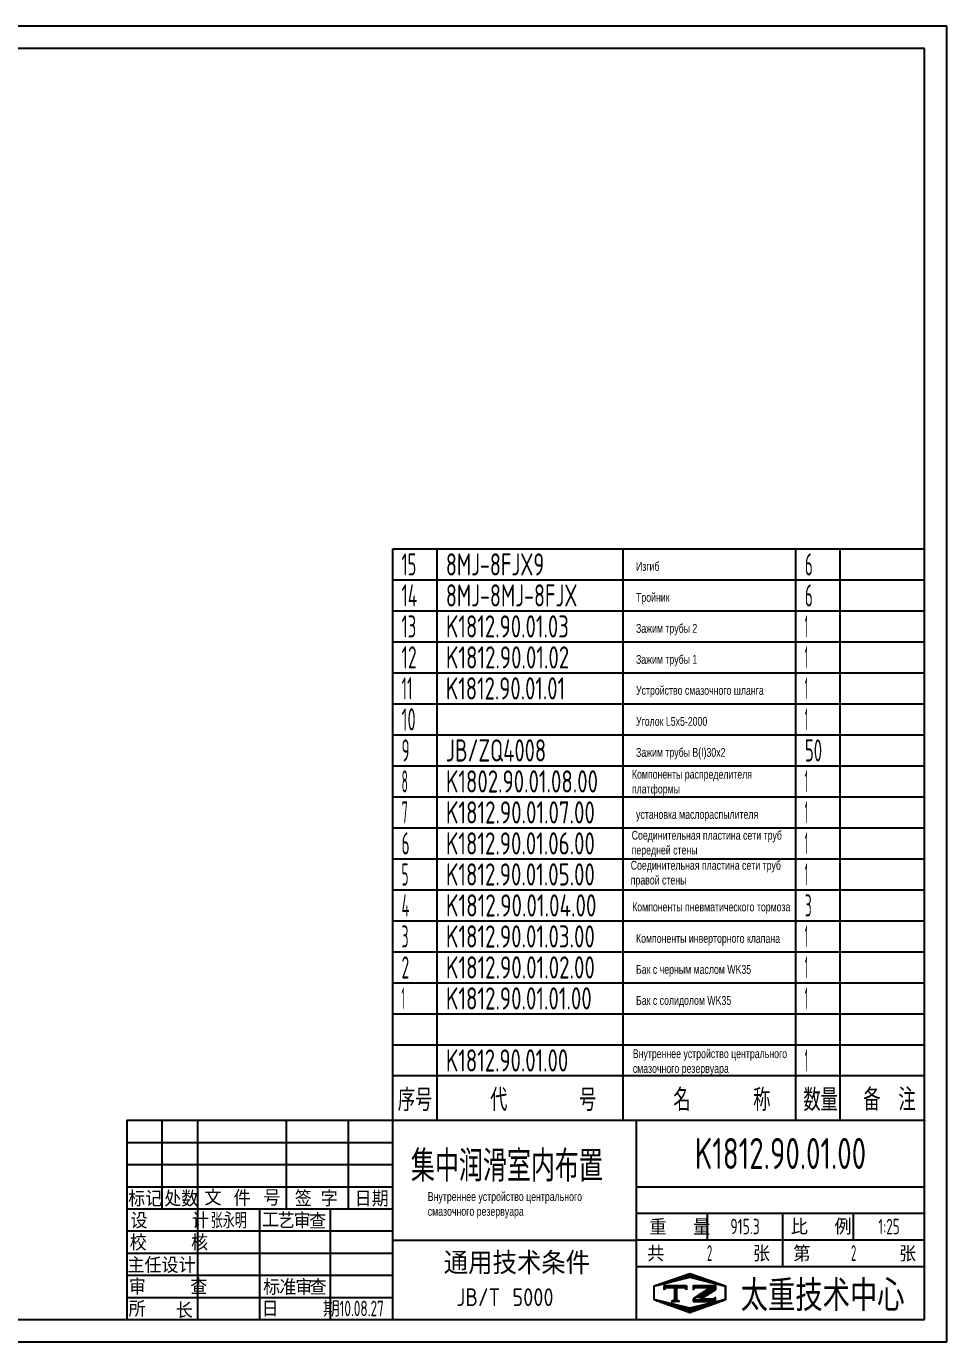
# Model space of a CAD drawing. Header units: millimetres. Extents: x 87 to 10587, y 0 to 7425.
# Drawn here: x 5395 to 10587, y 0 to 7425 of the extents above; entities that cross this region are included whole.
import ezdxf
from ezdxf.enums import TextEntityAlignment as Align

# ---------------------------------------------------------------- set-up
doc = ezdxf.new("R2010")
doc.units = ezdxf.units.MM
doc.header["$LTSCALE"] = 250
for name, color, linetype in [('01', 7, 'Continuous'), ('02', 1, 'Continuous'), ('11', 3, 'Continuous'), ('THICK', 7, 'Continuous')]:
    doc.layers.add(name, color=color, linetype=linetype)
doc.styles.add('HZLIB', font='TXT', dxfattribs={"width": 0.8, "bigfont": 'hztxt.shx'})
doc.styles.get("Standard").update_dxf_attribs({"font": 'isocp', "width": 0.707, "bigfont": 'intecad.shx'})

# ---------------------------------------------------------------- blocks, each defined once
blk = doc.blocks.new('*X112')
at = {"color": 0}
for p, q in [((122.34, 4.5), (123.72, 4.5)), ((122.82, 4.8), (123.24, 4.8))]:
    blk.add_line(p, q, dxfattribs=at)
blk = doc.blocks.new('*X111')
at = {"color": 0}
for p, q in [((120.53, 7.8), (125.53, 7.8)), ((120.53, 7.5), (125.53, 7.5)), ((120.53, 7.2), (120.79, 7.2)), ((125.27, 7.2), (125.53, 7.2))]:
    blk.add_line(p, q, dxfattribs=at)
blk = doc.blocks.new('*X110')
at = {"color": 0}
for p, q in [((121.52, 9), (123.12, 9)), ((122.38, 9.3), (124.32, 9.3)), ((123.24, 9.6), (125.52, 9.6)), ((124.1, 9.9), (128.52, 9.9)), ((124.97, 10.2), (127.67, 10.2)), ((125.83, 10.5), (126.82, 10.5)), ((127.02, 9.6), (129.37, 9.6)), ((128.22, 9.3), (130.22, 9.3)), ((129.42, 9), (131.07, 9)), ((118.22, 7.8), (118.32, 7.8)), ((118.22, 7.5), (118.27, 7.5)), ((118.22, 7.2), (118.27, 7.2)), ((118.22, 6.9), (118.27, 6.9)), ((118.22, 6.6), (118.27, 6.6)), ((118.22, 6.3), (118.27, 6.3)), ((118.22, 6), (118.27, 6)), ((118.94, 8.1), (119.52, 8.1)), ((119.8, 8.4), (120.72, 8.4)), ((120.66, 8.7), (121.92, 8.7)), ((130.62, 8.7), (131.92, 8.7)), ((131.82, 8.4), (132.77, 8.4)), ((133.02, 8.1), (133.62, 8.1)), ((134.22, 7.8), (134.32, 7.8)), ((134.27, 7.5), (134.32, 7.5)), ((134.27, 7.2), (134.32, 7.2)), ((134.27, 6.9), (134.32, 6.9)), ((134.27, 6.6), (134.32, 6.6)), ((134.27, 6.3), (134.32, 6.3)), ((134.27, 6), (134.32, 6)), ((118.22, 5.7), (118.27, 5.7)), ((118.22, 5.4), (118.27, 5.4)), ((118.22, 5.1), (118.27, 5.1)), ((118.22, 4.8), (118.27, 4.8)), ((118.79, 4.5), (119.42, 4.5)), ((119.61, 4.2), (120.62, 4.2)), ((120.43, 3.9), (121.82, 3.9)), ((121.26, 3.6), (123.02, 3.6)), ((122.08, 3.3), (124.22, 3.3)), ((122.91, 3), (125.42, 3)), ((127.12, 3), (129.7, 3)), ((128.32, 3.3), (130.51, 3.3)), ((129.52, 3.6), (131.32, 3.6)), ((130.72, 3.9), (132.14, 3.9)), ((131.92, 4.2), (132.95, 4.2)), ((133.12, 4.5), (133.76, 4.5)), ((134.27, 5.7), (134.32, 5.7)), ((134.27, 5.4), (134.32, 5.4)), ((134.27, 5.1), (134.32, 5.1)), ((134.27, 4.8), (134.32, 4.8)), ((123.73, 2.7), (128.89, 2.7)), ((124.55, 2.4), (128.07, 2.4)), ((125.38, 2.1), (127.26, 2.1)), ((126.2, 1.8), (126.45, 1.8))]:
    blk.add_line(p, q, dxfattribs=at)
blk = doc.blocks.new('*X113')
at = {"color": 0}
for p, q in [((127.06, 7.8), (132.06, 7.8)), ((127.06, 7.5), (132.06, 7.5)), ((127.06, 7.2), (127.32, 7.2)), ((128.77, 6), (130.57, 6)), ((129.23, 6.3), (131.04, 6.3)), ((129.7, 6.6), (131.51, 6.6)), ((130.16, 6.9), (131.98, 6.9)), ((130.62, 7.2), (132.06, 7.2)), ((127.84, 5.4), (129.64, 5.4)), ((128.3, 5.7), (130.1, 5.7))]:
    blk.add_line(p, q, dxfattribs=at)
blk = doc.blocks.new('*X114')
at = {"color": 0}
for p, q in [((127.06, 4.8), (132.06, 4.8)), ((127.06, 4.5), (132.06, 4.5)), ((131.84, 5.1), (132.06, 5.1))]:
    blk.add_line(p, q, dxfattribs=at)
blk = doc.blocks.new('*U115')
at = {"layer": 'THICK'}
for p, q in [((-180, 45), (-180, 0)), ((-180, 45), (0, 45)), ((-172, 44.98), (-172, 45)), ((-172, 25), (-172, 45)), ((-164, 0), (-164, 45)), ((-144, 25), (-144, 45)), ((-130, 25), (-130, 45)), ((-120, 0), (-120, 45)), ((-65, 0), (-65, 45)), ((0, 0), (0, 45)), ((-180, 30), (-120, 30)), ((-65, 30), (0, 30)), ((-180, 25), (-120, 25)), ((-150, 0), (-150, 25)), ((-134, 0), (-134, 25)), ((-65, 24), (0, 24)), ((-49, 18), (-49, 24)), ((-32, 12), (-32, 24)), ((-16, 18), (-16, 24)), ((-120, 17.93), (-65, 17.93)), ((-65, 18), (0, 18)), ((-65, 12), (0, 12)), ((-180, 0), (0, 0))]:
    blk.add_line(p, q, dxfattribs=at)
at = {"layer": 'THICK', "color": 3}
for p, q in [((-180, 40), (-120, 40)), ((-180, 35), (-120, 35)), ((-180, 20), (-120, 20)), ((-180, 15), (-120, 15)), ((-180, 10), (-120, 10)), ((-61.04, 7.61), (-52.93, 10.43)), ((-60.99, 7.54), (-52.99, 9.54)), ((-52.99, 9.54), (-44.99, 7.54)), ((-52.93, 10.43), (-44.93, 7.61)), ((-61.04, 4.46), (-61.04, 7.61)), ((-60.99, 4.54), (-60.99, 7.54)), ((-58.73, 6.7), (-58.73, 7.7)), ((-58.73, 7.7), (-53.73, 7.7)), ((-58.23, 7.2), (-58.73, 6.7)), ((-54.23, 7.2), (-58.23, 7.2)), ((-56.45, 7.2), (-56.45, 4.46)), ((-56.23, 7.2), (-56.23, 4.46)), ((-55.98, 7.2), (-55.98, 4.46)), ((-53.73, 6.7), (-54.23, 7.2)), ((-53.73, 7.7), (-53.73, 6.7)), ((-52.2, 7.7), (-52.2, 6.7)), ((-52.2, 7.7), (-47.2, 7.7)), ((-52.2, 6.7), (-51.7, 7.2)), ((-48.26, 7.2), (-52.2, 4.65)), ((-51.7, 7.2), (-48.26, 7.2)), ((-47.2, 6.71), (-49.76, 5.07)), ((-47.2, 7.7), (-47.2, 6.7)), ((-44.99, 7.54), (-44.99, 4.54)), ((-44.93, 7.61), (-44.93, 4.46)), ((-180, 5), (-120, 5)), ((-52.93, 1.51), (-61.04, 4.46)), ((-52.99, 2.54), (-60.99, 4.54)), ((-56.23, 4.69), (-57.2, 4.08)), ((-57.2, 4.08), (-56.23, 4.08)), ((-56.23, 4.69), (-55.26, 4.08)), ((-55.26, 4.08), (-56.23, 4.08)), ((-44.99, 4.54), (-52.99, 2.54)), ((-44.93, 4.46), (-52.93, 1.51)), ((-52.2, 4.65), (-52.2, 4.08)), ((-52.2, 4.08), (-47.2, 4.08)), ((-49.76, 5.07), (-50.52, 4.58)), ((-47.7, 4.58), (-50.52, 4.58)), ((-47.2, 5.08), (-47.7, 4.58)), ((-47.2, 4.08), (-47.2, 5.08))]:
    blk.add_line(p, q, dxfattribs=at)
for name in ['*X110', '*X111', '*X113', '*X112', '*X114']:
    blk.add_blockref(name, (-179.26, -0.24), dxfattribs=at)
at = {"insert": (-161.08, 24.11), "char_height": 3.5, "width": 13.3184, "attachment_point": 1}
blk.add_mtext('张永明', dxfattribs=at)
at = {"layer": 'THICK', "color": 3}
for s, height, p in [('标记', 3.5, (-175.84, 27.44)), ('处数', 3.5, (-167.69, 27.44)), ('文', 3.5, (-160.55, 27.69)), ('件', 3.5, (-153.97, 27.57)), ('号', 3.5, (-147.27, 27.57)), ('日期', 3.5, (-124.75, 27.41)), ('工', 3.5, (-147.58, 22.5)), ('艺', 3.5, (-144.03, 22.5)), ('审', 3.5, (-140.42, 22.5)), ('查', 3.5, (-136.94, 22.36)), ('通用技术条件', 5, (-91.97, 12.99)), ('共          张', 3.5, (-48.72, 15.02)), ('第          张', 3.5, (-15.74, 15.02)), ('标', 3.5, (-147.32, 7.46)), ('准', 3.5, (-143.65, 7.46)), ('审', 3.5, (-140.04, 7.46)), ('查', 3.5, (-136.84, 7.46)), ('所', 3.5, (-177.7, 2.53)), ('长', 3.5, (-167.02, 2.21))]:
    blk.add_text(s, height=height, dxfattribs=at).set_placement(p, align=Align.MIDDLE)
for s, p in [('签 字', (-142.1, 25.56)), ('设     计', (-179.18, 20.57)), ('重   量', (-62.07, 19.09)), ('比   例', (-30.16, 19.17)), ('校     核', (-179.36, 15.59)), ('主任设计', (-179.87, 10.5)), ('审     查', (-179.54, 5.64)), ('日     期', (-149.6, 0.66))]:
    blk.add_text(s, height=3.5, dxfattribs=at).set_placement(p)
at = {"layer": 'THICK', "color": 3, "width": 0.8}
blk.add_text('太重技术中心', height=7, dxfattribs=at).set_placement((-41.48, 1.9))
at = {"layer": 'THICK', "color": 3, "style": 'HZLIB', "width": 0.8}
blk.add_text('JB/T 5000', height=4, dxfattribs=at).set_placement((-105.63, 3.05))
blk = doc.blocks.new('*U116')
blk.add_blockref('*U115', (0, 0))
blk = doc.blocks.new('*U119')
at = {"layer": '01'}
for points in [[(415, 292), (25, 292)], [(415, 5), (415, 292)], [(25, 5), (415, 5)]]:
    blk.add_lwpolyline(points, dxfattribs=at)
at = {"layer": '02'}
for points in [[(420, 297), (0, 297)], [(420, 0), (420, 297)], [(0, 0), (420, 0)]]:
    blk.add_lwpolyline(points, dxfattribs=at)
blk = doc.blocks.new('*U120', base_point=(359.89, 98.08))
at = {"layer": '01'}
blk.add_line((239.89, 98.08), (239.89, 108.08), dxfattribs=at)
at = {"layer": '01', "color": 7}
for p, q in [((249.89, 98.08), (249.89, 108.08)), ((291.89, 98.08), (291.89, 108.08)), ((330.89, 98.08), (330.89, 108.08)), ((340.89, 98.08), (340.89, 108.08))]:
    blk.add_line(p, q, dxfattribs=at)
at = {"layer": 'THICK'}
for p, q in [((359.89, 108.08), (239.89, 108.08)), ((359.89, 98.08), (359.89, 108.08)), ((239.89, 98.08), (359.89, 98.08))]:
    blk.add_line(p, q, dxfattribs=at)
at = {"layer": '11', "width": 0.707}
for s, p in [('序号', (241.04, 100.17)), ('代        号', (261.87, 100.19)), ('名       称', (303.2, 100.18)), (' 数量', (330.53, 100.17)), ('备  注', (346.06, 100.24))]:
    blk.add_text(s, height=5, dxfattribs=at).set_placement(p)
blk = doc.blocks.new('*U121')
blk.add_blockref('*U120', (0, 0))
blk = doc.blocks.new('*U122')
at = {"layer": '01'}
for p, q in [((0, -175), (0, 0)), ((3000, -175), (3000, 0))]:
    blk.add_line(p, q, dxfattribs=at)
at = {"layer": '02'}
for p, q in [((0, 0), (250, 0)), ((250, -175), (250, 0)), ((250, 0), (1300, 0)), ((1300, -175), (1300, 0)), ((1300, 0), (2275, 0)), ((2275, -175), (2275, 0)), ((2275, 0), (2525, 0)), ((2525, -175), (2525, 0)), ((2525, 0), (3000, 0))]:
    blk.add_line(p, q, dxfattribs=at)
blk = doc.blocks.new('*U123')
at = {"layer": '01'}
for p, q in [((0, -175), (0, 0)), ((3000, -175), (3000, 0))]:
    blk.add_line(p, q, dxfattribs=at)
at = {"layer": '02'}
for p, q in [((0, 0), (250, 0)), ((250, -175), (250, 0)), ((250, 0), (1300, 0)), ((1300, -175), (1300, 0)), ((1300, 0), (2275, 0)), ((2275, -175), (2275, 0)), ((2275, 0), (2525, 0)), ((2525, -175), (2525, 0)), ((2525, 0), (3000, 0))]:
    blk.add_line(p, q, dxfattribs=at)
blk = doc.blocks.new('*U124')
at = {"layer": '01'}
for p, q in [((0, -175), (0, 0)), ((3000, -175), (3000, 0))]:
    blk.add_line(p, q, dxfattribs=at)
at = {"layer": '02'}
for p, q in [((0, 0), (250, 0)), ((250, -175), (250, 0)), ((250, 0), (1300, 0)), ((1300, -175), (1300, 0)), ((1300, 0), (2275, 0)), ((2275, -175), (2275, 0)), ((2275, 0), (2525, 0)), ((2525, -175), (2525, 0)), ((2525, 0), (3000, 0))]:
    blk.add_line(p, q, dxfattribs=at)
blk = doc.blocks.new('*U125')
at = {"layer": '01'}
for p, q in [((0, -175), (0, 0)), ((3000, -175), (3000, 0))]:
    blk.add_line(p, q, dxfattribs=at)
at = {"layer": '02'}
for p, q in [((0, 0), (250, 0)), ((250, -175), (250, 0)), ((250, 0), (1300, 0)), ((1300, -175), (1300, 0)), ((1300, 0), (2275, 0)), ((2275, -175), (2275, 0)), ((2275, 0), (2525, 0)), ((2525, -175), (2525, 0)), ((2525, 0), (3000, 0))]:
    blk.add_line(p, q, dxfattribs=at)
blk = doc.blocks.new('*U126')
at = {"layer": '01'}
for p, q in [((0, -175), (0, 0)), ((3000, -175), (3000, 0))]:
    blk.add_line(p, q, dxfattribs=at)
at = {"layer": '02'}
for p, q in [((0, 0), (250, 0)), ((250, -175), (250, 0)), ((250, 0), (1300, 0)), ((1300, -175), (1300, 0)), ((1300, 0), (2275, 0)), ((2275, -175), (2275, 0)), ((2275, 0), (2525, 0)), ((2525, -175), (2525, 0)), ((2525, 0), (3000, 0))]:
    blk.add_line(p, q, dxfattribs=at)
blk = doc.blocks.new('*U127')
at = {"layer": '01'}
for p, q in [((0, -175), (0, 0)), ((3000, -175), (3000, 0))]:
    blk.add_line(p, q, dxfattribs=at)
at = {"layer": '02'}
for p, q in [((0, 0), (250, 0)), ((250, -175), (250, 0)), ((250, 0), (1300, 0)), ((1300, -175), (1300, 0)), ((1300, 0), (2275, 0)), ((2275, -175), (2275, 0)), ((2275, 0), (2525, 0)), ((2525, -175), (2525, 0)), ((2525, 0), (3000, 0))]:
    blk.add_line(p, q, dxfattribs=at)
blk = doc.blocks.new('*U128')
at = {"layer": '01'}
for p, q in [((0, -175), (0, 0)), ((3000, -175), (3000, 0))]:
    blk.add_line(p, q, dxfattribs=at)
at = {"layer": '02'}
for p, q in [((0, 0), (250, 0)), ((250, -175), (250, 0)), ((250, 0), (1300, 0)), ((1300, -175), (1300, 0)), ((1300, 0), (2275, 0)), ((2275, -175), (2275, 0)), ((2275, 0), (2525, 0)), ((2525, -175), (2525, 0)), ((2525, 0), (3000, 0))]:
    blk.add_line(p, q, dxfattribs=at)
blk = doc.blocks.new('*U129')
at = {"layer": '01'}
for p, q in [((0, -175), (0, 0)), ((3000, -175), (3000, 0))]:
    blk.add_line(p, q, dxfattribs=at)
at = {"layer": '02'}
for p, q in [((0, 0), (250, 0)), ((250, -175), (250, 0)), ((250, 0), (1300, 0)), ((1300, -175), (1300, 0)), ((1300, 0), (2275, 0)), ((2275, -175), (2275, 0)), ((2275, 0), (2525, 0)), ((2525, -175), (2525, 0)), ((2525, 0), (3000, 0))]:
    blk.add_line(p, q, dxfattribs=at)
blk = doc.blocks.new('*U130')
at = {"layer": '01'}
for p, q in [((0, -175), (0, 0)), ((3000, -175), (3000, 0))]:
    blk.add_line(p, q, dxfattribs=at)
at = {"layer": '02'}
for p, q in [((0, 0), (250, 0)), ((250, -175), (250, 0)), ((250, 0), (1300, 0)), ((1300, -175), (1300, 0)), ((1300, 0), (2275, 0)), ((2275, -175), (2275, 0)), ((2275, 0), (2525, 0)), ((2525, -175), (2525, 0)), ((2525, 0), (3000, 0))]:
    blk.add_line(p, q, dxfattribs=at)
blk = doc.blocks.new('*U131')
at = {"layer": '01'}
for p, q in [((0, -175), (0, 0)), ((3000, -175), (3000, 0))]:
    blk.add_line(p, q, dxfattribs=at)
at = {"layer": '02'}
for p, q in [((0, 0), (250, 0)), ((250, -175), (250, 0)), ((250, 0), (1300, 0)), ((1300, -175), (1300, 0)), ((1300, 0), (2275, 0)), ((2275, -175), (2275, 0)), ((2275, 0), (2525, 0)), ((2525, -175), (2525, 0)), ((2525, 0), (3000, 0))]:
    blk.add_line(p, q, dxfattribs=at)
blk = doc.blocks.new('*U132')
at = {"layer": '01'}
for p, q in [((0, -175), (0, 0)), ((3000, -175), (3000, 0))]:
    blk.add_line(p, q, dxfattribs=at)
at = {"layer": '02'}
for p, q in [((0, 0), (250, 0)), ((250, -175), (250, 0)), ((250, 0), (1300, 0)), ((1300, -175), (1300, 0)), ((1300, 0), (2275, 0)), ((2275, -175), (2275, 0)), ((2275, 0), (2525, 0)), ((2525, -175), (2525, 0)), ((2525, 0), (3000, 0))]:
    blk.add_line(p, q, dxfattribs=at)
blk = doc.blocks.new('*U133')
at = {"layer": '01'}
for p, q in [((0, -175), (0, 0)), ((3000, -175), (3000, 0))]:
    blk.add_line(p, q, dxfattribs=at)
at = {"layer": '02'}
for p, q in [((0, 0), (250, 0)), ((250, -175), (250, 0)), ((250, 0), (1300, 0)), ((1300, -175), (1300, 0)), ((1300, 0), (2275, 0)), ((2275, -175), (2275, 0)), ((2275, 0), (2525, 0)), ((2525, -175), (2525, 0)), ((2525, 0), (3000, 0))]:
    blk.add_line(p, q, dxfattribs=at)
blk = doc.blocks.new('*U134')
at = {"layer": '01'}
for p, q in [((0, -175), (0, 0)), ((3000, -175), (3000, 0))]:
    blk.add_line(p, q, dxfattribs=at)
at = {"layer": '02'}
for p, q in [((0, 0), (250, 0)), ((250, -175), (250, 0)), ((250, 0), (1300, 0)), ((1300, -175), (1300, 0)), ((1300, 0), (2275, 0)), ((2275, -175), (2275, 0)), ((2275, 0), (2525, 0)), ((2525, -175), (2525, 0)), ((2525, 0), (3000, 0))]:
    blk.add_line(p, q, dxfattribs=at)
blk = doc.blocks.new('*U135')
at = {"layer": '01'}
for p, q in [((0, -175), (0, 0)), ((3000, -175), (3000, 0))]:
    blk.add_line(p, q, dxfattribs=at)
at = {"layer": '02'}
for p, q in [((0, 0), (250, 0)), ((250, -175), (250, 0)), ((250, 0), (1300, 0)), ((1300, -175), (1300, 0)), ((1300, 0), (2275, 0)), ((2275, -175), (2275, 0)), ((2275, 0), (2525, 0)), ((2525, -175), (2525, 0)), ((2525, 0), (3000, 0))]:
    blk.add_line(p, q, dxfattribs=at)
blk = doc.blocks.new('*U136')
at = {"layer": '01'}
for p, q in [((0, -175), (0, 0)), ((3000, -175), (3000, 0))]:
    blk.add_line(p, q, dxfattribs=at)
at = {"layer": '02'}
for p, q in [((0, 0), (250, 0)), ((250, -175), (250, 0)), ((250, 0), (1300, 0)), ((1300, -175), (1300, 0)), ((1300, 0), (2275, 0)), ((2275, -175), (2275, 0)), ((2275, 0), (2525, 0)), ((2525, -175), (2525, 0)), ((2525, 0), (3000, 0))]:
    blk.add_line(p, q, dxfattribs=at)
blk = doc.blocks.new('*U137')
at = {"layer": '01'}
for p, q in [((0, -175), (0, 0)), ((3000, -175), (3000, 0))]:
    blk.add_line(p, q, dxfattribs=at)
at = {"layer": '02'}
for p, q in [((0, 0), (250, 0)), ((250, -175), (250, 0)), ((250, 0), (1300, 0)), ((1300, -175), (1300, 0)), ((1300, 0), (2275, 0)), ((2275, -175), (2275, 0)), ((2275, 0), (2525, 0)), ((2525, -175), (2525, 0)), ((2525, 0), (3000, 0))]:
    blk.add_line(p, q, dxfattribs=at)
blk = doc.blocks.new('*U138')
at = {"layer": '01'}
for p, q in [((0, -175), (0, 0)), ((0, 0), (250, 0)), ((250, 0), (1300, 0)), ((1300, 0), (2275, 0)), ((2275, 0), (2525, 0)), ((2525, 0), (3000, 0)), ((3000, -175), (3000, 0))]:
    blk.add_line(p, q, dxfattribs=at)
at = {"layer": '02'}
for p, q in [((250, -175), (250, 0)), ((1300, -175), (1300, 0)), ((2275, -175), (2275, 0)), ((2525, -175), (2525, 0))]:
    blk.add_line(p, q, dxfattribs=at)

msp = doc.modelspace()

# ---------------------------------------------------------------- linework, layer by layer
at = {"layer": '01'}
msp.add_point((10461.857, 1250), dxfattribs=at)

# ---------------------------------------------------------------- block references
at = {"layer": '11', "xscale": 25, "yscale": 25, "zscale": 25}
msp.add_blockref('*U119', (86.857, 0), dxfattribs=at)
at = {"layer": '11'}
for name, p in [('*U138', (7461.857, 4475)), ('*U137', (7461.857, 4300)), ('*U136', (7461.857, 4125)), ('*U135', (7461.857, 3950)), ('*U134', (7461.857, 3775)), ('*U133', (7461.857, 3600)), ('*U132', (7461.857, 3425)), ('*U131', (7461.857, 3250)), ('*U130', (7461.857, 3075)), ('*U129', (7461.857, 2900)), ('*U128', (7461.857, 2725)), ('*U127', (7461.857, 2550)), ('*U126', (7461.857, 2375)), ('*U125', (7461.857, 2200)), ('*U124', (7461.857, 2025)), ('*U123', (7461.857, 1850)), ('*U122', (7461.857, 1675))]:
    msp.add_blockref(name, p, dxfattribs=at)
at = {"layer": '11', "xscale": 25, "yscale": 25}
for name, p in [('*U121', (10461.857, 1250)), ('*U116', (10461.857, 125))]:
    msp.add_blockref(name, p, dxfattribs=at)

# ---------------------------------------------------------------- texts
at = {"layer": '11'}
for s, height, width, p, p2 in [('15', 125, 0.609833, (7511.857, 4325), (7595.055, 4325)), ('8MJ-8FJX9', 125, 0.690485, (7761.857, 4325), (8316.109, 4325)), ('6', 125, 0.600695, (9786.857, 4325), (9831.879, 4325)), ('14', 125, 0.614783, (7511.857, 4150), (7600.232, 4150)), ('8MJ-8MJ-8FJX', 125, 0.694596, (7761.857, 4150), (8504.207, 4150)), ('6', 125, 0.600695, (9786.857, 4150), (9831.879, 4150)), ('13', 125, 0.609833, (7511.857, 3975), (7595.055, 3975)), ('K1812.90.01.03', 125, 0.693744, (7761.857, 3975), (8455.593, 3975)), ('1', 125, 0.404, (9786.857, 3975), (9804.532, 3975)), ('12', 125, 0.611465, (7511.857, 3800), (7596.702, 3800)), ('K1812.90.01.02', 125, 0.693774, (7761.857, 3800), (8457.24, 3800)), ('1', 125, 0.404, (9786.857, 3800), (9804.532, 3800)), ('11', 125, 0.582235, (7511.857, 3625), (7573.719, 3625)), ('K1812.90.01.01', 125, 0.693331, (7761.857, 3625), (8434.258, 3625)), ('1', 125, 0.404, (9786.857, 3625), (9804.532, 3625)), ('10', 125, 0.606076, (7511.857, 3450), (7591.464, 3450)), ('1', 125, 0.404, (9786.857, 3450), (9804.532, 3450)), ('9', 125, 0.579528, (7511.857, 3275), (7556.886, 3275)), ('JB/ZQ4008', 125, 0.690809, (7761.857, 3275), (8327.457, 3275)), ('50', 125, 0.622213, (9786.857, 3275), (9884.139, 3275)), ('8', 125, 0.514182, (7511.857, 3100), (7547.207, 3100)), ('K1802.90.01.08.00', 125, 0.696244, (7761.857, 3100), (8619.915, 3100)), ('1', 125, 0.404, (9786.857, 3100), (9804.532, 3100)), ('7', 125, 0.514182, (7511.857, 2925), (7547.207, 2925)), ('K1812.90.01.07.00', 125, 0.696021, (7761.857, 2925), (8602.24, 2925)), ('1', 125, 0.404, (9786.857, 2925), (9804.532, 2925)), ('6', 125, 0.600695, (7511.857, 2750), (7556.879, 2750)), ('K1812.90.01.06.00', 125, 0.696021, (7761.857, 2750), (8602.24, 2750)), ('1', 125, 0.404, (9786.857, 2750), (9804.532, 2750)), ('5', 125, 0.527686, (7511.857, 2575), (7550.867, 2575)), ('K1812.90.01.05.00', 125, 0.696021, (7761.857, 2575), (8602.24, 2575)), ('1', 125, 0.404, (9786.857, 2575), (9804.532, 2575)), ('4', 125, 0.543846, (7511.857, 2400), (7556.044, 2400)), ('K1812.90.01.04.00', 125, 0.696133, (7761.857, 2400), (8611.077, 2400)), ('3', 125, 0.527686, (9786.857, 2400), (9825.867, 2400)), ('3', 125, 0.527686, (7511.857, 2225), (7550.867, 2225)), ('K1812.90.01.03.00', 125, 0.696021, (7761.857, 2225), (8602.24, 2225)), ('1', 125, 0.404, (9786.857, 2225), (9804.532, 2225)), ('2', 125, 0.562593, (7511.857, 2050), (7554.759, 2050)), ('K1812.90.01.02.00', 125, 0.696021, (7761.857, 2050), (8602.24, 2050)), ('1', 125, 0.404, (9786.857, 2050), (9804.532, 2050)), ('1', 125, 0.404, (7511.857, 1875), (7529.532, 1875)), ('K1812.90.01.01.00', 125, 0.695789, (7761.857, 1875), (8584.565, 1875)), ('1', 125, 0.404, (9786.857, 1875), (9804.532, 1875)), ('K1812.90.01.00', 125, 0.693676, (7761.857, 1525), (8452.002, 1525)), ('1', 125, 0.404, (9786.857, 1525), (9804.532, 1525)), ('K1812.90.01.00', 175, 0.693676, (9166.255, 975), (10132.459, 975)), ('集中润滑室内布置', 175, 1.072441, (7564.677, 903.983), (8647.271, 903.983)), ('915.3', 87.5, 0.67865, (9366.373, 606.25), (9532.341, 606.25)), ('1:25', 87.5, 0.656293, (10201.806, 606.25), (10321.907, 606.25)), ('2', 87.5, 0.562593, (9234.341, 456.25), (9264.372, 456.25)), ('2', 87.5, 0.562593, (10046.841, 456.25), (10076.872, 456.25)), ('10.08.27', 87.5, 0.642055, (7161.857, 143.75), (7411.857, 143.75))]:
    msp.add_text(s, height=height, dxfattribs=dict(at, width=width)).set_placement(p, p2, align=Align.FIT)
at = {"layer": '11', "char_height": 50, "attachment_point": 1}
for s, insert, width in [('{\\fArial|b0|i0|c204|p34;\\C3;Изгиб}', (8834.467, 4401.469), 893.65034), ('{\\fArial|b0|i0|c204|p34;\\C3;Тройник}', (8834.467, 4226.469), 893.65034), ('{\\fArial|b0|i0|c204|p34;\\C3;Зажим трубы 2}', (8834.467, 4051.469), 893.65034), ('{\\fArial|b0|i0|c204|p34;\\C3;Зажим трубы 1}', (8834.467, 3876.469), 893.65034), ('{\\fArial|b0|i0|c204|p34;\\C3;Устройство смазочного шланга}', (8834.467, 3701.469), 893.65034), ('{\\fArial|b0|i0|c204|p34;\\C3;Уголок L5x5-2000}', (8834.467, 3526.469), 893.65034), ('{\\fArial|b0|i0|c204|p34;\\C3;Зажим трубы B(I)30x2}', (8834.467, 3351.469), 893.65034), ('{\\fArial|b0|i0|c204|p34;\\C3;Компоненты распределителя платформы}', (8811.311, 3228.075), 893.65034), ('{\\fArial|b0|i0|c204|p34;\\C3;установка маслораспылителя\\P\\P }', (8834.467, 3001.469), 804.66634), ('{\\fArial|b0|i0|c204|p34;\\C3;Соединительная пластина сети труб передней стены}', (8809.973, 2883.576), 893.65034), ('{\\fArial|b0|i0|c204|p34;\\C3;Соединительная пластина сети труб правой стены}', (8804.53, 2714.014), 893.65034), ('{\\fArial|b0|i0|c204|p34;\\C3;Компоненты пневматического тормоза}', (8812.694, 2479.188), 893.65034), ('{\\fArial|b0|i0|c204|p34;\\C3;Компоненты инверторного клапана}', (8834.467, 2301.469), 893.65034), ('{\\fArial|b0|i0|c204|p34;\\C3;Бак с черным маслом WK35}', (8834.467, 2126.469), 893.65034), ('{\\fArial|b0|i0|c204|p34;\\C3;Бак с солидолом WK35}', (8834.467, 1951.469), 893.65034), ('{\\fArial|b0|i0|c204|p34;\\C3;Внутреннее устройство центрального смазочного резервуара}', (8816.281, 1650.79), 893.65034), ('{\\fArial|b0|i0|c204|p34;\\C3;Внутреннее устройство центрального смазочного резервуара}', (7659.69, 844.104), 893.65034)]:
    msp.add_mtext(s, dxfattribs=dict(at, insert=insert, width=width))

doc.saveas('drawing.dxf')
